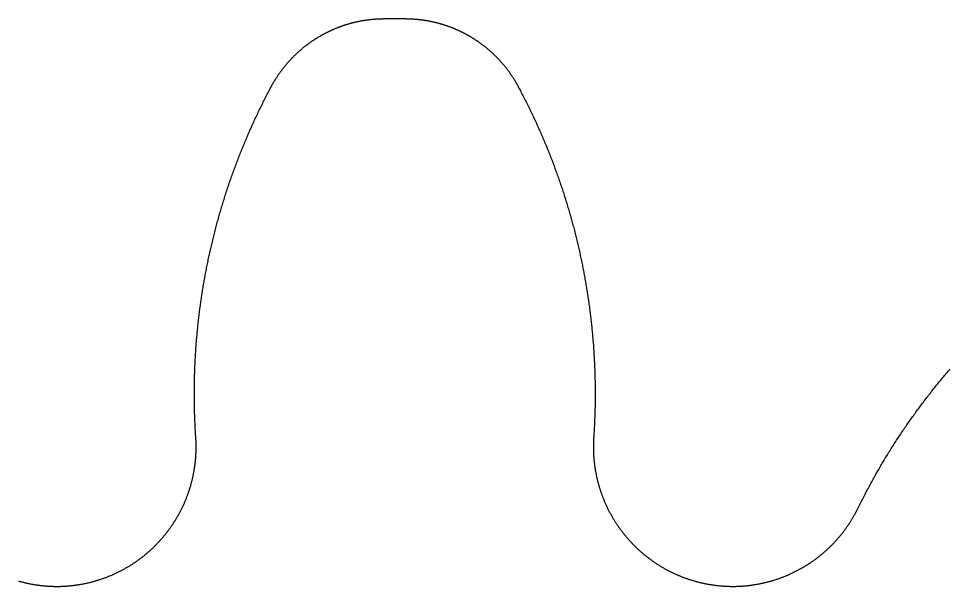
# Model space of a CAD drawing. Header units: millimetres. Extents: x 0 to 300, y 0 to 160.
# Drawn here: x 180.81 to 186.6, y 131.32 to 134.85 of the extents above; entities that cross this region are included whole.
import ezdxf

# ---------------------------------------------------------------- set-up
doc = ezdxf.new("R2010")
doc.units = ezdxf.units.MM
doc.header["$MEASUREMENT"] = 0
doc.layers.add('Layer 1', color=1, linetype='Continuous', true_color=0xff0000)

msp = doc.modelspace()

# ---------------------------------------------------------------- linework, layer by layer
at = {"layer": 'Layer 1'}
msp.add_lwpolyline([(180.813, 131.3562), (180.8174, 131.3549), (180.8218, 131.3537), (180.8262, 131.3525), (180.8307, 131.3513), (180.8351, 131.3502), (180.8395, 131.349), (180.844, 131.3479), (180.8485, 131.3468), (180.8529, 131.3458), (180.8574, 131.3447), (180.8619, 131.3437), (180.8664, 131.3427), (180.8709, 131.3417), (180.8754, 131.3408), (180.8799, 131.3399), (180.8844, 131.339), (180.8889, 131.3381), (180.8934, 131.3372), (180.8979, 131.3364), (180.9025, 131.3356), (180.907, 131.3348), (180.9116, 131.3341), (180.9161, 131.3333), (180.9207, 131.3326), (180.9252, 131.332), (180.9298, 131.3313), (180.9344, 131.3307), (180.9389, 131.33), (180.9435, 131.3295), (180.9481, 131.3289), (180.9527, 131.3284), (180.9573, 131.3278), (180.9619, 131.3274), (180.9665, 131.3269), (180.9711, 131.3264), (180.9757, 131.326), (180.9803, 131.3256), (180.985, 131.3253), (180.9896, 131.3249), (180.9942, 131.3246), (180.9988, 131.3243), (181.0035, 131.3241), (181.0081, 131.3238), (181.0128, 131.3236), (181.0174, 131.3234), (181.0221, 131.3232), (181.0267, 131.3231), (181.0314, 131.323), (181.036, 131.3229), (181.0407, 131.3228), (181.0453, 131.3228), (181.05, 131.3227), (181.0547, 131.3227), (181.0594, 131.3228), (181.064, 131.3228), (181.0687, 131.3229), (181.0734, 131.323), (181.0781, 131.3232), (181.0827, 131.3233), (181.0874, 131.3235), (181.0921, 131.3237), (181.0968, 131.324), (181.1015, 131.3242), (181.1062, 131.3245), (181.1109, 131.3248), (181.1156, 131.3252), (181.1203, 131.3255), (181.125, 131.3259), (181.1297, 131.3263), (181.1344, 131.3268), (181.1391, 131.3272), (181.1438, 131.3277), (181.1485, 131.3283), (181.1532, 131.3288), (181.1579, 131.3294), (181.1626, 131.33), (181.1673, 131.3306), (181.172, 131.3313), (181.1767, 131.3319), (181.1814, 131.3326), (181.1861, 131.3334), (181.1908, 131.3341), (181.1955, 131.3349), (181.2002, 131.3357), (181.2049, 131.3366), (181.2096, 131.3374), (181.2143, 131.3383), (181.219, 131.3392), (181.2237, 131.3402), (181.2284, 131.3412), (181.2331, 131.3422), (181.2378, 131.3432), (181.2425, 131.3442), (181.2472, 131.3453), (181.2519, 131.3464), (181.2566, 131.3476), (181.2613, 131.3487), (181.266, 131.3499), (181.2707, 131.3511), (181.2753, 131.3524), (181.28, 131.3536), (181.2847, 131.3549), (181.2893, 131.3562), (181.294, 131.3576), (181.2986, 131.3589), (181.3032, 131.3603), (181.3078, 131.3617), (181.3124, 131.3632), (181.317, 131.3646), (181.3216, 131.3661), (181.3261, 131.3676), (181.3307, 131.3692), (181.3352, 131.3707), (181.3397, 131.3723), (181.3442, 131.3739), (181.3487, 131.3755), (181.3532, 131.3772), (181.3577, 131.3789), (181.3621, 131.3806), (181.3666, 131.3823), (181.371, 131.384), (181.3754, 131.3858), (181.3798, 131.3876), (181.3842, 131.3894), (181.3886, 131.3912), (181.3929, 131.3931), (181.3973, 131.3949), (181.4016, 131.3968), (181.4059, 131.3988), (181.4102, 131.4007), (181.4145, 131.4027), (181.4188, 131.4047), (181.423, 131.4067), (181.4273, 131.4087), (181.4315, 131.4108), (181.4357, 131.4128), (181.44, 131.4149), (181.4441, 131.417), (181.4483, 131.4192), (181.4525, 131.4213), (181.4566, 131.4235), (181.4608, 131.4257), (181.4649, 131.428), (181.469, 131.4302), (181.4731, 131.4325), (181.4772, 131.4348), (181.4812, 131.4371), (181.4853, 131.4394), (181.4893, 131.4417), (181.4933, 131.4441), (181.4973, 131.4465), (181.5013, 131.4489), (181.5053, 131.4513), (181.5092, 131.4538), (181.5132, 131.4563), (181.5171, 131.4587), (181.521, 131.4613), (181.5249, 131.4638), (181.5288, 131.4663), (181.5326, 131.4689), (181.5365, 131.4715), (181.5403, 131.4741), (181.5441, 131.4767), (181.5479, 131.4794), (181.5517, 131.482), (181.5555, 131.4847), (181.5593, 131.4874), (181.563, 131.4902), (181.5667, 131.4929), (181.5704, 131.4957), (181.5741, 131.4984), (181.5778, 131.5012), (181.5814, 131.5041), (181.5851, 131.5069), (181.5887, 131.5098), (181.5923, 131.5126), (181.5959, 131.5155), (181.5995, 131.5184), (181.603, 131.5214), (181.6066, 131.5243), (181.6101, 131.5273), (181.6136, 131.5302), (181.6171, 131.5332), (181.6206, 131.5363), (181.624, 131.5393), (181.6275, 131.5423), (181.6309, 131.5454), (181.6343, 131.5485), (181.6377, 131.5516), (181.6411, 131.5547), (181.6444, 131.5579), (181.6478, 131.561), (181.6511, 131.5642), (181.6544, 131.5674), (181.6577, 131.5706), (181.6609, 131.5738), (181.6642, 131.5771), (181.6674, 131.5803), (181.6706, 131.5836), (181.6738, 131.5869), (181.677, 131.5902), (181.6802, 131.5935), (181.6833, 131.5968), (181.6864, 131.6002), (181.6895, 131.6036), (181.6926, 131.6069), (181.6957, 131.6103), (181.6987, 131.6138), (181.7018, 131.6172), (181.7048, 131.6206), (181.7078, 131.6241), (181.7107, 131.6276), (181.7137, 131.6311), (181.7166, 131.6346), (181.7196, 131.6381), (181.7225, 131.6417), (181.7253, 131.6452), (181.7282, 131.6488), (181.7311, 131.6524), (181.7339, 131.656), (181.7367, 131.6596), (181.7395, 131.6632), (181.7422, 131.6668), (181.745, 131.6705), (181.7477, 131.6742), (181.7504, 131.6779), (181.7531, 131.6816), (181.7558, 131.6853), (181.7584, 131.689), (181.7611, 131.6927), (181.7637, 131.6965), (181.7663, 131.7003), (181.7689, 131.7041), (181.7714, 131.7079), (181.7739, 131.7117), (181.7765, 131.7155), (181.7789, 131.7193), (181.7814, 131.7232), (181.7839, 131.727), (181.7863, 131.7309), (181.7887, 131.7348), (181.7911, 131.7387), (181.7935, 131.7426), (181.7958, 131.7465), (181.7982, 131.7505), (181.8005, 131.7544), (181.8028, 131.7584), (181.805, 131.7624), (181.8073, 131.7664), (181.8095, 131.7704), (181.8117, 131.7744), (181.8139, 131.7784), (181.8161, 131.7825), (181.8182, 131.7865), (181.8203, 131.7906), (181.8224, 131.7947), (181.8245, 131.7987), (181.8266, 131.8028), (181.8286, 131.807), (181.8306, 131.8111), (181.8326, 131.8152), (181.8346, 131.8193), (181.8365, 131.8235), (181.8385, 131.8277), (181.8404, 131.8318), (181.8423, 131.836), (181.8441, 131.8402), (181.846, 131.8444), (181.8478, 131.8487), (181.8496, 131.8529), (181.8514, 131.8571), (181.8531, 131.8614), (181.8548, 131.8657), (181.8566, 131.8699), (181.8582, 131.8742), (181.8599, 131.8785), (181.8616, 131.8828), (181.8632, 131.8871), (181.8648, 131.8914), (181.8663, 131.8958), (181.8679, 131.9001), (181.8694, 131.9045), (181.8709, 131.9088), (181.8724, 131.9132), (181.8739, 131.9176), (181.8753, 131.922), (181.8767, 131.9264), (181.8781, 131.9308), (181.8795, 131.9352), (181.8808, 131.9396), (181.8822, 131.9441), (181.8835, 131.9485), (181.8847, 131.953), (181.886, 131.9574), (181.8872, 131.9619), (181.8884, 131.9664), (181.8896, 131.9709), (181.8908, 131.9754), (181.8919, 131.9799), (181.893, 131.9844), (181.8941, 131.9889), (181.8952, 131.9934), (181.8962, 131.998), (181.8972, 132.0025), (181.8982, 132.0071), (181.8992, 132.0116), (181.9001, 132.0162), (181.9011, 132.0208), (181.9019, 132.0253), (181.9028, 132.0299), (181.9037, 132.0345), (181.9045, 132.0391), (181.9053, 132.0437), (181.9061, 132.0484), (181.9068, 132.053), (181.9075, 132.0576), (181.9082, 132.0623), (181.9089, 132.0669), (181.9096, 132.0716), (181.9102, 132.0762), (181.9108, 132.0809), (181.9114, 132.0855), (181.9119, 132.0902), (181.9124, 132.0949), (181.9129, 132.0996), (181.9134, 132.1043), (181.9138, 132.109), (181.9143, 132.1137), (181.9147, 132.1184), (181.915, 132.1231), (181.9154, 132.1279), (181.9157, 132.1326), (181.916, 132.1373), (181.9163, 132.1421), (181.9165, 132.1468), (181.9167, 132.1516), (181.9169, 132.1563), (181.9171, 132.1611), (181.9172, 132.1658), (181.9173, 132.1706), (181.9174, 132.1754), (181.9175, 132.1802), (181.9175, 132.185), (181.9175, 132.1897), (181.9175, 132.1945), (181.9175, 132.1993), (181.9174, 132.2041), (181.9173, 132.209), (181.9172, 132.2138), (181.917, 132.2186), (181.9168, 132.2234), (181.9166, 132.2282), (181.9164, 132.2331), (181.9162, 132.2379), (181.9159, 132.2427), (181.9156, 132.2476), (181.915, 132.2564), (181.9144, 132.2653), (181.9139, 132.2741), (181.9133, 132.283), (181.9128, 132.2918), (181.9123, 132.3007), (181.9119, 132.3095), (181.9114, 132.3184), (181.911, 132.3273), (181.9106, 132.3361), (181.9102, 132.345), (181.9098, 132.3538), (181.9094, 132.3627), (181.9091, 132.3715), (181.9088, 132.3804), (181.9085, 132.3892), (181.9082, 132.3981), (181.908, 132.4069), (181.9077, 132.4158), (181.9075, 132.4246), (181.9073, 132.4335), (181.9071, 132.4423), (181.907, 132.4512), (181.9068, 132.46), (181.9067, 132.4689), (181.9066, 132.4777), (181.9065, 132.4866), (181.9065, 132.4954), (181.9064, 132.5042), (181.9064, 132.5131), (181.9064, 132.5219), (181.9064, 132.5308), (181.9065, 132.5396), (181.9065, 132.5484), (181.9066, 132.5573), (181.9067, 132.5661), (181.9068, 132.5749), (181.9069, 132.5838), (181.9071, 132.5926), (181.9072, 132.6014), (181.9074, 132.6103), (181.9076, 132.6191), (181.9079, 132.6279), (181.9081, 132.6367), (181.9084, 132.6456), (181.9087, 132.6544), (181.909, 132.6632), (181.9093, 132.672), (181.9096, 132.6808), (181.91, 132.6896), (181.9104, 132.6985), (181.9108, 132.7073), (181.9112, 132.7161), (181.9116, 132.7249), (181.9121, 132.7337), (181.9125, 132.7425), (181.913, 132.7513), (181.9136, 132.7601), (181.9141, 132.7689), (181.9146, 132.7777), (181.9152, 132.7865), (181.9158, 132.7953), (181.9164, 132.8041), (181.917, 132.8129), (181.9177, 132.8217), (181.9184, 132.8304), (181.919, 132.8392), (181.9198, 132.848), (181.9205, 132.8568), (181.9212, 132.8656), (181.922, 132.8743), (181.9228, 132.8831), (181.9236, 132.8919), (181.9244, 132.9006), (181.9252, 132.9094), (181.9261, 132.9182), (181.927, 132.9269), (181.9279, 132.9357), (181.9288, 132.9445), (181.9297, 132.9532), (181.9307, 132.962), (181.9316, 132.9707), (181.9326, 132.9794), (181.9336, 132.9882), (181.9347, 132.9969), (181.9357, 133.0057), (181.9368, 133.0144), (181.9379, 133.0231), (181.939, 133.0319), (181.9401, 133.0406), (181.9412, 133.0493), (181.9424, 133.058), (181.9436, 133.0668), (181.9448, 133.0755), (181.946, 133.0842), (181.9472, 133.0929), (181.9485, 133.1016), (181.9498, 133.1103), (181.951, 133.119), (181.9524, 133.1277), (181.9537, 133.1364), (181.955, 133.1451), (181.9564, 133.1538), (181.9578, 133.1624), (181.9592, 133.1711), (181.9606, 133.1798), (181.9621, 133.1885), (181.9635, 133.1972), (181.965, 133.2058), (181.9665, 133.2145), (181.968, 133.2231), (181.9696, 133.2318), (181.9711, 133.2405), (181.9727, 133.2491), (181.9743, 133.2577), (181.9759, 133.2664), (181.9775, 133.275), (181.9792, 133.2837), (181.9809, 133.2923), (181.9826, 133.3009), (181.9843, 133.3095), (181.986, 133.3182), (181.9877, 133.3268), (181.9895, 133.3354), (181.9913, 133.344), (181.9931, 133.3526), (181.9949, 133.3612), (181.9967, 133.3698), (181.9986, 133.3784), (182.0005, 133.387), (182.0024, 133.3956), (182.0043, 133.4042), (182.0062, 133.4127), (182.0082, 133.4213), (182.0101, 133.4299), (182.0121, 133.4384), (182.0141, 133.447), (182.0161, 133.4555), (182.0182, 133.4641), (182.0202, 133.4726), (182.0223, 133.4812), (182.0244, 133.4897), (182.0265, 133.4983), (182.0287, 133.5068), (182.0308, 133.5153), (182.033, 133.5238), (182.0352, 133.5323), (182.0374, 133.5409), (182.0396, 133.5494), (182.0419, 133.5579), (182.0441, 133.5664), (182.0464, 133.5749), (182.0487, 133.5833), (182.051, 133.5918), (182.0534, 133.6003), (182.0557, 133.6088), (182.0581, 133.6172), (182.0605, 133.6257), (182.0629, 133.6342), (182.0654, 133.6426), (182.0678, 133.6511), (182.0703, 133.6595), (182.0728, 133.6679), (182.0753, 133.6764), (182.0778, 133.6848), (182.0803, 133.6932), (182.0829, 133.7016), (182.0855, 133.7101), (182.0881, 133.7185), (182.0907, 133.7269), (182.0933, 133.7353), (182.096, 133.7436), (182.0987, 133.752), (182.1013, 133.7604), (182.1041, 133.7688), (182.1068, 133.7772), (182.1095, 133.7855), (182.1123, 133.7939), (182.1151, 133.8022), (182.1179, 133.8106), (182.1207, 133.8189), (182.1235, 133.8273), (182.1264, 133.8356), (182.1293, 133.8439), (182.1321, 133.8522), (182.1351, 133.8605), (182.138, 133.8689), (182.1409, 133.8772), (182.1439, 133.8854), (182.1469, 133.8937), (182.1499, 133.902), (182.1529, 133.9103), (182.1559, 133.9186), (182.159, 133.9268), (182.1621, 133.9351), (182.1652, 133.9434), (182.1683, 133.9516), (182.1714, 133.9598), (182.1745, 133.9681), (182.1777, 133.9763), (182.1809, 133.9845), (182.1841, 133.9927), (182.1873, 134.001), (182.1905, 134.0092), (182.1938, 134.0174), (182.1971, 134.0255), (182.2004, 134.0337), (182.2037, 134.0419), (182.207, 134.0501), (182.2104, 134.0582), (182.2137, 134.0664), (182.2171, 134.0746), (182.2205, 134.0827), (182.2239, 134.0908), (182.2274, 134.099), (182.2308, 134.1071), (182.2343, 134.1152), (182.2378, 134.1233), (182.2413, 134.1314), (182.2448, 134.1395), (182.2484, 134.1476), (182.2519, 134.1557), (182.2555, 134.1638), (182.2591, 134.1719), (182.2627, 134.1799), (182.2664, 134.188), (182.27, 134.196), (182.2737, 134.2041), (182.2774, 134.2121), (182.2811, 134.2201), (182.2848, 134.2282), (182.2886, 134.2362), (182.2923, 134.2442), (182.2961, 134.2522), (182.2999, 134.2602), (182.3037, 134.2682), (182.3076, 134.2761), (182.3114, 134.2841), (182.3153, 134.2921), (182.3192, 134.3), (182.3231, 134.308), (182.327, 134.3159), (182.3309, 134.3239), (182.3349, 134.3318), (182.3389, 134.3397), (182.3429, 134.3476), (182.3469, 134.3555), (182.3509, 134.3634), (182.355, 134.3713), (182.359, 134.3792), (182.3631, 134.387), (182.3672, 134.3949), (182.3713, 134.4028), (182.3755, 134.4106), (182.3796, 134.4185), (182.3838, 134.4263), (182.3854, 134.4293), (182.3871, 134.4323), (182.3887, 134.4353), (182.3904, 134.4384), (182.3921, 134.4413), (182.3937, 134.4443), (182.3954, 134.4473), (182.3971, 134.4503), (182.3989, 134.4532), (182.4006, 134.4562), (182.4023, 134.4591), (182.4041, 134.462), (182.4059, 134.465), (182.4076, 134.4679), (182.4094, 134.4708), (182.4112, 134.4737), (182.413, 134.4765), (182.4149, 134.4794), (182.4167, 134.4823), (182.4185, 134.4851), (182.4204, 134.488), (182.4223, 134.4908), (182.4241, 134.4936), (182.426, 134.4965), (182.4279, 134.4993), (182.4299, 134.5021), (182.4318, 134.5049), (182.4337, 134.5076), (182.4357, 134.5104), (182.4376, 134.5132), (182.4396, 134.5159), (182.4416, 134.5187), (182.4435, 134.5214), (182.4455, 134.5241), (182.4476, 134.5268), (182.4496, 134.5295), (182.4516, 134.5322), (182.4536, 134.5349), (182.4557, 134.5376), (182.4578, 134.5403), (182.4598, 134.5429), (182.4619, 134.5456), (182.464, 134.5482), (182.4661, 134.5508), (182.4682, 134.5535), (182.4704, 134.5561), (182.4725, 134.5587), (182.4746, 134.5612), (182.4768, 134.5638), (182.479, 134.5664), (182.4811, 134.5689), (182.4833, 134.5715), (182.4855, 134.574), (182.4877, 134.5766), (182.4899, 134.5791), (182.4922, 134.5816), (182.4944, 134.5841), (182.4966, 134.5866), (182.4989, 134.589), (182.5012, 134.5915), (182.5034, 134.594), (182.5057, 134.5964), (182.508, 134.5988), (182.5103, 134.6013), (182.5126, 134.6037), (182.5149, 134.6061), (182.5173, 134.6085), (182.5196, 134.6109), (182.522, 134.6132), (182.5243, 134.6156), (182.5267, 134.618), (182.5291, 134.6203), (182.5315, 134.6226), (182.5339, 134.625), (182.5363, 134.6273), (182.5387, 134.6296), (182.5411, 134.6319), (182.5435, 134.6341), (182.546, 134.6364), (182.5484, 134.6387), (182.5509, 134.6409), (182.5534, 134.6431), (182.5558, 134.6454), (182.5583, 134.6476), (182.5608, 134.6498), (182.5633, 134.652), (182.5658, 134.6542), (182.5683, 134.6563), (182.5709, 134.6585), (182.5734, 134.6607), (182.576, 134.6628), (182.5785, 134.6649), (182.5811, 134.667), (182.5837, 134.6691), (182.5862, 134.6712), (182.5888, 134.6733), (182.5914, 134.6754), (182.594, 134.6775), (182.5966, 134.6795), (182.5993, 134.6816), (182.6019, 134.6836), (182.6045, 134.6856), (182.6072, 134.6876), (182.6098, 134.6896), (182.6125, 134.6916), (182.6152, 134.6936), (182.6178, 134.6955), (182.6205, 134.6975), (182.6232, 134.6994), (182.6259, 134.7013), (182.6286, 134.7033), (182.6313, 134.7052), (182.6341, 134.7071), (182.6368, 134.7089), (182.6395, 134.7108), (182.6423, 134.7127), (182.6451, 134.7145), (182.6478, 134.7164), (182.6506, 134.7182), (182.6534, 134.72), (182.6561, 134.7218), (182.6589, 134.7236), (182.6617, 134.7254), (182.6645, 134.7271), (182.6674, 134.7289), (182.6702, 134.7306), (182.673, 134.7324), (182.6758, 134.7341), (182.6787, 134.7358), (182.6815, 134.7375), (182.6844, 134.7392), (182.6873, 134.7409), (182.6901, 134.7425), (182.693, 134.7442), (182.6959, 134.7458), (182.6988, 134.7474), (182.7017, 134.749), (182.7046, 134.7506), (182.7075, 134.7522), (182.7104, 134.7538), (182.7133, 134.7554), (182.7163, 134.7569), (182.7192, 134.7585), (182.7222, 134.76), (182.7251, 134.7615), (182.7281, 134.763), (182.731, 134.7645), (182.734, 134.766), (182.737, 134.7675), (182.74, 134.7689), (182.743, 134.7704), (182.746, 134.7718), (182.749, 134.7732), (182.752, 134.7746), (182.755, 134.776), (182.758, 134.7774), (182.761, 134.7788), (182.7641, 134.7801), (182.7671, 134.7815), (182.7701, 134.7828), (182.7732, 134.7841), (182.7762, 134.7854), (182.7793, 134.7867), (182.7824, 134.788), (182.7854, 134.7893), (182.7885, 134.7905), (182.7916, 134.7918), (182.7947, 134.793), (182.7978, 134.7942), (182.8009, 134.7954), (182.804, 134.7966), (182.8071, 134.7978), (182.8102, 134.799), (182.8134, 134.8001), (182.8165, 134.8013), (182.8196, 134.8024), (182.8228, 134.8035), (182.8259, 134.8046), (182.8291, 134.8057), (182.8322, 134.8068), (182.8354, 134.8079), (182.8385, 134.8089), (182.8417, 134.81), (182.8449, 134.811), (182.8481, 134.812), (182.8512, 134.813), (182.8544, 134.814), (182.8576, 134.815), (182.8608, 134.8159), (182.864, 134.8169), (182.8672, 134.8178), (182.8705, 134.8187), (182.8737, 134.8196), (182.8769, 134.8205), (182.8801, 134.8214), (182.8834, 134.8223), (182.8866, 134.8232), (182.8898, 134.824), (182.8931, 134.8248), (182.8963, 134.8256), (182.8996, 134.8264), (182.9028, 134.8272), (182.9061, 134.828), (182.9094, 134.8288), (182.9126, 134.8295), (182.9159, 134.8302), (182.9192, 134.831), (182.9225, 134.8317), (182.9258, 134.8324), (182.9291, 134.833), (182.9324, 134.8337), (182.9357, 134.8344), (182.939, 134.835), (182.9423, 134.8356), (182.9456, 134.8362), (182.9489, 134.8368), (182.9522, 134.8374), (182.9555, 134.838), (182.9589, 134.8386), (182.9622, 134.8391), (182.9655, 134.8396), (182.9689, 134.8401), (182.9722, 134.8406), (182.9756, 134.8411), (182.9789, 134.8416), (182.9823, 134.8421), (182.9856, 134.8425), (182.989, 134.8429), (182.9923, 134.8434), (182.9957, 134.8438), (182.9991, 134.8441), (183.0024, 134.8445), (183.0058, 134.8449), (183.0092, 134.8452), (183.0126, 134.8456), (183.0159, 134.8459), (183.0193, 134.8462), (183.0227, 134.8465), (183.0261, 134.8467), (183.0295, 134.847), (183.0329, 134.8473), (183.0363, 134.8475), (183.0397, 134.8477), (183.0431, 134.8479), (183.0465, 134.8481), (183.0499, 134.8483), (183.0534, 134.8484), (183.0568, 134.8486), (183.0602, 134.8487), (183.0636, 134.8488), (183.067, 134.8489), (183.0705, 134.849), (183.0739, 134.8491), (183.0773, 134.8491), (183.0808, 134.8492), (183.0842, 134.8492), (183.0847, 134.8492), (183.0853, 134.8492), (183.0858, 134.8492), (183.0863, 134.8492), (183.0868, 134.8492), (183.0874, 134.8492), (183.0879, 134.8492), (183.0884, 134.8492), (183.089, 134.8492), (183.0895, 134.8492), (183.09, 134.8492), (183.0905, 134.8493), (183.0911, 134.8493), (183.0916, 134.8493), (183.0921, 134.8493), (183.0927, 134.8493), (183.0932, 134.8493), (183.0937, 134.8493), (183.0942, 134.8493), (183.0948, 134.8493), (183.0953, 134.8493), (183.0958, 134.8493), (183.0963, 134.8493), (183.0969, 134.8493), (183.0974, 134.8493), (183.0979, 134.8493), (183.0985, 134.8493), (183.099, 134.8493), (183.0995, 134.8493), (183.1, 134.8493), (183.1006, 134.8493), (183.1011, 134.8493), (183.1016, 134.8493), (183.1022, 134.8493), (183.1027, 134.8493), (183.1032, 134.8493), (183.1037, 134.8493), (183.1043, 134.8493), (183.1048, 134.8493), (183.1053, 134.8493), (183.1059, 134.8493), (183.1064, 134.8493), (183.1069, 134.8493), (183.1074, 134.8493), (183.108, 134.8493), (183.1085, 134.8493), (183.109, 134.8493), (183.1096, 134.8493), (183.1101, 134.8493), (183.1106, 134.8493), (183.1111, 134.8493), (183.1117, 134.8494), (183.1122, 134.8494), (183.1127, 134.8494), (183.1133, 134.8494), (183.1138, 134.8494), (183.1143, 134.8494), (183.1148, 134.8494), (183.1154, 134.8494), (183.1159, 134.8494), (183.1164, 134.8494), (183.1169, 134.8494), (183.1175, 134.8494), (183.118, 134.8494), (183.1185, 134.8494), (183.1191, 134.8494), (183.1196, 134.8494), (183.1201, 134.8494), (183.1206, 134.8494), (183.1212, 134.8494), (183.1217, 134.8494), (183.1222, 134.8494), (183.1228, 134.8494), (183.1233, 134.8494), (183.1238, 134.8494), (183.1243, 134.8494), (183.1249, 134.8494), (183.1254, 134.8494), (183.1259, 134.8494), (183.1264, 134.8494), (183.127, 134.8494), (183.1275, 134.8494), (183.128, 134.8494), (183.1286, 134.8494), (183.1291, 134.8494), (183.1296, 134.8494), (183.1301, 134.8494), (183.1307, 134.8494), (183.1312, 134.8494), (183.1317, 134.8494), (183.1323, 134.8494), (183.1328, 134.8494), (183.1333, 134.8494), (183.1338, 134.8494), (183.1344, 134.8494), (183.1349, 134.8494), (183.1354, 134.8494), (183.1359, 134.8494), (183.1365, 134.8494), (183.137, 134.8494), (183.1375, 134.8494), (183.1381, 134.8494), (183.1386, 134.8494), (183.1391, 134.8494), (183.1396, 134.8494), (183.1402, 134.8494), (183.1407, 134.8494), (183.1412, 134.8494), (183.1418, 134.8494), (183.1423, 134.8494), (183.1428, 134.8494), (183.1433, 134.8494), (183.1439, 134.8494), (183.1444, 134.8494), (183.1449, 134.8494), (183.1454, 134.8494), (183.146, 134.8494), (183.1465, 134.8494), (183.147, 134.8494), (183.1476, 134.8494), (183.1481, 134.8494), (183.1486, 134.8494), (183.1491, 134.8494), (183.1497, 134.8494), (183.1502, 134.8494), (183.1507, 134.8494), (183.1512, 134.8494), (183.1518, 134.8494), (183.1523, 134.8494), (183.1528, 134.8494), (183.1534, 134.8494), (183.1539, 134.8494), (183.1544, 134.8494), (183.1549, 134.8494), (183.1555, 134.8494), (183.156, 134.8494), (183.1565, 134.8494), (183.157, 134.8494), (183.1576, 134.8494), (183.1581, 134.8494), (183.1586, 134.8494), (183.1592, 134.8494), (183.1597, 134.8494), (183.1602, 134.8494), (183.1607, 134.8494), (183.1613, 134.8494), (183.1618, 134.8494), (183.1623, 134.8494), (183.1628, 134.8494), (183.1634, 134.8494), (183.1639, 134.8494), (183.1644, 134.8494), (183.165, 134.8494), (183.1655, 134.8494), (183.166, 134.8494), (183.1665, 134.8494), (183.1671, 134.8494), (183.1676, 134.8494), (183.1681, 134.8494), (183.1686, 134.8494), (183.1692, 134.8494), (183.1697, 134.8494), (183.1702, 134.8494), (183.1708, 134.8494), (183.1713, 134.8494), (183.1718, 134.8494), (183.1723, 134.8494), (183.1729, 134.8494), (183.1734, 134.8494), (183.1739, 134.8494), (183.1744, 134.8494), (183.175, 134.8494), (183.1755, 134.8494), (183.176, 134.8494), (183.1766, 134.8494), (183.1771, 134.8494), (183.1776, 134.8494), (183.1781, 134.8494), (183.1787, 134.8494), (183.1792, 134.8494), (183.1797, 134.8494), (183.1802, 134.8494), (183.1808, 134.8494), (183.1813, 134.8494), (183.1818, 134.8494), (183.1824, 134.8494), (183.1829, 134.8494), (183.1834, 134.8494), (183.1839, 134.8494), (183.1845, 134.8494), (183.185, 134.8494), (183.1855, 134.8494), (183.186, 134.8494), (183.1866, 134.8494), (183.1871, 134.8494), (183.1876, 134.8494), (183.1882, 134.8494), (183.1887, 134.8494), (183.1892, 134.8494), (183.1897, 134.8494), (183.1903, 134.8494), (183.1908, 134.8494), (183.1913, 134.8494), (183.1918, 134.8494), (183.1924, 134.8493), (183.1929, 134.8493), (183.1934, 134.8493), (183.194, 134.8493), (183.1945, 134.8493), (183.195, 134.8493), (183.1955, 134.8493), (183.1961, 134.8493), (183.1966, 134.8493), (183.1971, 134.8493), (183.1976, 134.8493), (183.1982, 134.8493), (183.1987, 134.8493), (183.1992, 134.8493), (183.1998, 134.8493), (183.2003, 134.8493), (183.2008, 134.8493), (183.2013, 134.8493), (183.2019, 134.8493), (183.2024, 134.8493), (183.2029, 134.8493), (183.2034, 134.8493), (183.204, 134.8493), (183.2045, 134.8493), (183.205, 134.8493), (183.2055, 134.8493), (183.2061, 134.8493), (183.2066, 134.8493), (183.2071, 134.8493), (183.2077, 134.8493), (183.2082, 134.8493), (183.2087, 134.8493), (183.2092, 134.8493), (183.2098, 134.8493), (183.2103, 134.8493), (183.2108, 134.8493), (183.2113, 134.8493), (183.2119, 134.8493), (183.2124, 134.8493), (183.2129, 134.8493), (183.2135, 134.8492), (183.214, 134.8492), (183.2145, 134.8492), (183.215, 134.8492), (183.2156, 134.8492), (183.2161, 134.8492), (183.2166, 134.8492), (183.2171, 134.8492), (183.2177, 134.8492), (183.2182, 134.8492), (183.2187, 134.8492), (183.2193, 134.8492), (183.2227, 134.8492), (183.2261, 134.8491), (183.2296, 134.8491), (183.233, 134.849), (183.2364, 134.8489), (183.2398, 134.8488), (183.2433, 134.8487), (183.2467, 134.8486), (183.2501, 134.8484), (183.2535, 134.8483), (183.2569, 134.8481), (183.2603, 134.8479), (183.2637, 134.8477), (183.2671, 134.8475), (183.2705, 134.8472), (183.2739, 134.847), (183.2773, 134.8467), (183.2807, 134.8465), (183.2841, 134.8462), (183.2875, 134.8459), (183.2909, 134.8455), (183.2943, 134.8452), (183.2977, 134.8449), (183.301, 134.8445), (183.3044, 134.8441), (183.3078, 134.8437), (183.3111, 134.8433), (183.3145, 134.8429), (183.3179, 134.8425), (183.3212, 134.842), (183.3246, 134.8416), (183.3279, 134.8411), (183.3313, 134.8406), (183.3346, 134.8401), (183.3379, 134.8396), (183.3413, 134.8391), (183.3446, 134.8385), (183.3479, 134.838), (183.3513, 134.8374), (183.3546, 134.8368), (183.3579, 134.8362), (183.3612, 134.8356), (183.3645, 134.835), (183.3678, 134.8343), (183.3711, 134.8337), (183.3744, 134.833), (183.3777, 134.8323), (183.381, 134.8316), (183.3843, 134.8309), (183.3876, 134.8302), (183.3908, 134.8295), (183.3941, 134.8287), (183.3974, 134.828), (183.4006, 134.8272), (183.4039, 134.8264), (183.4071, 134.8256), (183.4104, 134.8248), (183.4136, 134.824), (183.4169, 134.8231), (183.4201, 134.8223), (183.4234, 134.8214), (183.4266, 134.8205), (183.4298, 134.8196), (183.433, 134.8187), (183.4362, 134.8178), (183.4395, 134.8168), (183.4427, 134.8159), (183.4459, 134.8149), (183.4491, 134.814), (183.4522, 134.813), (183.4554, 134.812), (183.4586, 134.811), (183.4618, 134.8099), (183.465, 134.8089), (183.4681, 134.8078), (183.4713, 134.8068), (183.4744, 134.8057), (183.4776, 134.8046), (183.4807, 134.8035), (183.4839, 134.8024), (183.487, 134.8012), (183.4901, 134.8001), (183.4933, 134.7989), (183.4964, 134.7978), (183.4995, 134.7966), (183.5026, 134.7954), (183.5057, 134.7942), (183.5088, 134.793), (183.5119, 134.7917), (183.515, 134.7905), (183.518, 134.7892), (183.5211, 134.788), (183.5242, 134.7867), (183.5272, 134.7854), (183.5303, 134.7841), (183.5334, 134.7828), (183.5364, 134.7814), (183.5394, 134.7801), (183.5425, 134.7787), (183.5455, 134.7774), (183.5485, 134.776), (183.5515, 134.7746), (183.5545, 134.7732), (183.5575, 134.7717), (183.5605, 134.7703), (183.5635, 134.7689), (183.5665, 134.7674), (183.5695, 134.7659), (183.5725, 134.7645), (183.5754, 134.763), (183.5784, 134.7615), (183.5813, 134.7599), (183.5843, 134.7584), (183.5872, 134.7569), (183.5902, 134.7553), (183.5931, 134.7538), (183.596, 134.7522), (183.5989, 134.7506), (183.6018, 134.749), (183.6047, 134.7474), (183.6076, 134.7457), (183.6105, 134.7441), (183.6134, 134.7425), (183.6162, 134.7408), (183.6191, 134.7391), (183.622, 134.7374), (183.6248, 134.7357), (183.6277, 134.734), (183.6305, 134.7323), (183.6333, 134.7306), (183.6361, 134.7288), (183.639, 134.7271), (183.6418, 134.7253), (183.6446, 134.7235), (183.6474, 134.7217), (183.6501, 134.7199), (183.6529, 134.7181), (183.6557, 134.7163), (183.6585, 134.7145), (183.6612, 134.7126), (183.664, 134.7107), (183.6667, 134.7089), (183.6694, 134.707), (183.6722, 134.7051), (183.6749, 134.7032), (183.6776, 134.7013), (183.6803, 134.6993), (183.683, 134.6974), (183.6857, 134.6955), (183.6883, 134.6935), (183.691, 134.6915), (183.6937, 134.6895), (183.6963, 134.6875), (183.699, 134.6855), (183.7016, 134.6835), (183.7042, 134.6815), (183.7069, 134.6794), (183.7095, 134.6774), (183.7121, 134.6753), (183.7147, 134.6733), (183.7173, 134.6712), (183.7199, 134.6691), (183.7224, 134.667), (183.725, 134.6649), (183.7275, 134.6627), (183.7301, 134.6606), (183.7326, 134.6584), (183.7352, 134.6563), (183.7377, 134.6541), (183.7402, 134.6519), (183.7427, 134.6497), (183.7452, 134.6475), (183.7477, 134.6453), (183.7502, 134.6431), (183.7526, 134.6408), (183.7551, 134.6386), (183.7575, 134.6363), (183.76, 134.6341), (183.7624, 134.6318), (183.7648, 134.6295), (183.7672, 134.6272), (183.7697, 134.6249), (183.7721, 134.6226), (183.7744, 134.6202), (183.7768, 134.6179), (183.7792, 134.6155), (183.7815, 134.6132), (183.7839, 134.6108), (183.7862, 134.6084), (183.7886, 134.606), (183.7909, 134.6036), (183.7932, 134.6012), (183.7955, 134.5988), (183.7978, 134.5963), (183.8001, 134.5939), (183.8024, 134.5914), (183.8046, 134.589), (183.8069, 134.5865), (183.8091, 134.584), (183.8114, 134.5815), (183.8136, 134.579), (183.8158, 134.5765), (183.818, 134.574), (183.8202, 134.5714), (183.8224, 134.5689), (183.8246, 134.5663), (183.8267, 134.5637), (183.8289, 134.5612), (183.831, 134.5586), (183.8332, 134.556), (183.8353, 134.5534), (183.8374, 134.5508), (183.8395, 134.5481), (183.8416, 134.5455), (183.8437, 134.5429), (183.8457, 134.5402), (183.8478, 134.5375), (183.8499, 134.5349), (183.8519, 134.5322), (183.8539, 134.5295), (183.856, 134.5268), (183.858, 134.5241), (183.86, 134.5213), (183.862, 134.5186), (183.8639, 134.5159), (183.8659, 134.5131), (183.8679, 134.5103), (183.8698, 134.5076), (183.8717, 134.5048), (183.8737, 134.502), (183.8756, 134.4992), (183.8775, 134.4964), (183.8794, 134.4936), (183.8812, 134.4908), (183.8831, 134.4879), (183.885, 134.4851), (183.8868, 134.4822), (183.8887, 134.4793), (183.8905, 134.4765), (183.8923, 134.4736), (183.8941, 134.4707), (183.8959, 134.4678), (183.8977, 134.4649), (183.8994, 134.462), (183.9012, 134.459), (183.9029, 134.4561), (183.9047, 134.4532), (183.9064, 134.4502), (183.9081, 134.4472), (183.9098, 134.4443), (183.9115, 134.4413), (183.9131, 134.4383), (183.9148, 134.4353), (183.9164, 134.4323), (183.9181, 134.4293), (183.9197, 134.4262), (183.9239, 134.4184), (183.928, 134.4105), (183.9322, 134.4027), (183.9363, 134.3948), (183.9404, 134.387), (183.9445, 134.3791), (183.9486, 134.3712), (183.9526, 134.3633), (183.9566, 134.3554), (183.9606, 134.3475), (183.9646, 134.3396), (183.9686, 134.3317), (183.9726, 134.3238), (183.9765, 134.3159), (183.9804, 134.3079), (183.9844, 134.3), (183.9882, 134.292), (183.9921, 134.284), (183.996, 134.2761), (183.9998, 134.2681), (184.0036, 134.2601), (184.0074, 134.2521), (184.0112, 134.2441), (184.015, 134.2361), (184.0187, 134.2281), (184.0224, 134.2201), (184.0261, 134.212), (184.0298, 134.204), (184.0335, 134.196), (184.0372, 134.1879), (184.0408, 134.1799), (184.0444, 134.1718), (184.048, 134.1637), (184.0516, 134.1556), (184.0552, 134.1476), (184.0587, 134.1395), (184.0622, 134.1314), (184.0657, 134.1233), (184.0692, 134.1152), (184.0727, 134.107), (184.0762, 134.0989), (184.0796, 134.0908), (184.083, 134.0826), (184.0864, 134.0745), (184.0898, 134.0663), (184.0932, 134.0582), (184.0965, 134.05), (184.0998, 134.0418), (184.1032, 134.0337), (184.1064, 134.0255), (184.1097, 134.0173), (184.113, 134.0091), (184.1162, 134.0009), (184.1194, 133.9927), (184.1226, 133.9845), (184.1258, 133.9762), (184.129, 133.968), (184.1321, 133.9598), (184.1353, 133.9515), (184.1384, 133.9433), (184.1415, 133.935), (184.1445, 133.9268), (184.1476, 133.9185), (184.1506, 133.9102), (184.1537, 133.902), (184.1567, 133.8937), (184.1596, 133.8854), (184.1626, 133.8771), (184.1655, 133.8688), (184.1685, 133.8605), (184.1714, 133.8522), (184.1743, 133.8439), (184.1772, 133.8355), (184.18, 133.8272), (184.1828, 133.8189), (184.1857, 133.8105), (184.1885, 133.8022), (184.1912, 133.7938), (184.194, 133.7855), (184.1968, 133.7771), (184.1995, 133.7687), (184.2022, 133.7604), (184.2049, 133.752), (184.2075, 133.7436), (184.2102, 133.7352), (184.2128, 133.7268), (184.2155, 133.7184), (184.2181, 133.71), (184.2206, 133.7016), (184.2232, 133.6932), (184.2257, 133.6848), (184.2283, 133.6763), (184.2308, 133.6679), (184.2333, 133.6595), (184.2357, 133.651), (184.2382, 133.6426), (184.2406, 133.6341), (184.243, 133.6257), (184.2454, 133.6172), (184.2478, 133.6087), (184.2502, 133.6003), (184.2525, 133.5918), (184.2548, 133.5833), (184.2571, 133.5748), (184.2594, 133.5663), (184.2617, 133.5578), (184.2639, 133.5493), (184.2661, 133.5408), (184.2684, 133.5323), (184.2705, 133.5238), (184.2727, 133.5153), (184.2749, 133.5067), (184.277, 133.4982), (184.2791, 133.4897), (184.2812, 133.4811), (184.2833, 133.4726), (184.2854, 133.4641), (184.2874, 133.4555), (184.2894, 133.447), (184.2914, 133.4384), (184.2934, 133.4298), (184.2954, 133.4213), (184.2973, 133.4127), (184.2993, 133.4041), (184.3012, 133.3955), (184.3031, 133.387), (184.305, 133.3784), (184.3068, 133.3698), (184.3087, 133.3612), (184.3105, 133.3526), (184.3123, 133.344), (184.3141, 133.3354), (184.3158, 133.3267), (184.3176, 133.3181), (184.3193, 133.3095), (184.321, 133.3009), (184.3227, 133.2923), (184.3244, 133.2836), (184.326, 133.275), (184.3276, 133.2664), (184.3293, 133.2577), (184.3308, 133.2491), (184.3324, 133.2404), (184.334, 133.2318), (184.3355, 133.2231), (184.337, 133.2145), (184.3385, 133.2058), (184.34, 133.1971), (184.3415, 133.1885), (184.3429, 133.1798), (184.3444, 133.1711), (184.3458, 133.1624), (184.3472, 133.1537), (184.3485, 133.1451), (184.3499, 133.1364), (184.3512, 133.1277), (184.3525, 133.119), (184.3538, 133.1103), (184.3551, 133.1016), (184.3563, 133.0929), (184.3576, 133.0842), (184.3588, 133.0754), (184.36, 133.0667), (184.3612, 133.058), (184.3623, 133.0493), (184.3635, 133.0406), (184.3646, 133.0318), (184.3657, 133.0231), (184.3668, 133.0144), (184.3679, 133.0057), (184.3689, 132.9969), (184.3699, 132.9882), (184.3709, 132.9794), (184.3719, 132.9707), (184.3729, 132.9619), (184.3739, 132.9532), (184.3748, 132.9444), (184.3757, 132.9357), (184.3766, 132.9269), (184.3775, 132.9182), (184.3783, 132.9094), (184.3792, 132.9006), (184.38, 132.8919), (184.3808, 132.8831), (184.3816, 132.8743), (184.3823, 132.8656), (184.3831, 132.8568), (184.3838, 132.848), (184.3845, 132.8392), (184.3852, 132.8304), (184.3859, 132.8216), (184.3865, 132.8129), (184.3872, 132.8041), (184.3878, 132.7953), (184.3884, 132.7865), (184.3889, 132.7777), (184.3895, 132.7689), (184.39, 132.7601), (184.3905, 132.7513), (184.391, 132.7425), (184.3915, 132.7337), (184.392, 132.7249), (184.3924, 132.7161), (184.3928, 132.7073), (184.3932, 132.6985), (184.3936, 132.6896), (184.394, 132.6808), (184.3943, 132.672), (184.3946, 132.6632), (184.3949, 132.6544), (184.3952, 132.6455), (184.3955, 132.6367), (184.3957, 132.6279), (184.396, 132.6191), (184.3962, 132.6102), (184.3963, 132.6014), (184.3965, 132.5926), (184.3967, 132.5838), (184.3968, 132.5749), (184.3969, 132.5661), (184.397, 132.5573), (184.3971, 132.5484), (184.3971, 132.5396), (184.3972, 132.5308), (184.3972, 132.5219), (184.3972, 132.5131), (184.3971, 132.5042), (184.3971, 132.4954), (184.397, 132.4866), (184.397, 132.4777), (184.3969, 132.4689), (184.3967, 132.46), (184.3966, 132.4512), (184.3964, 132.4423), (184.3963, 132.4335), (184.3961, 132.4246), (184.3958, 132.4158), (184.3956, 132.4069), (184.3954, 132.3981), (184.3951, 132.3892), (184.3948, 132.3804), (184.3945, 132.3715), (184.3941, 132.3627), (184.3938, 132.3538), (184.3934, 132.345), (184.393, 132.3361), (184.3926, 132.3273), (184.3922, 132.3184), (184.3917, 132.3095), (184.3913, 132.3007), (184.3908, 132.2918), (184.3903, 132.283), (184.3897, 132.2741), (184.3892, 132.2653), (184.3886, 132.2564), (184.388, 132.2476), (184.3877, 132.2427), (184.3874, 132.2379), (184.3872, 132.2331), (184.3869, 132.2282), (184.3867, 132.2234), (184.3866, 132.2186), (184.3864, 132.2138), (184.3863, 132.209), (184.3862, 132.2042), (184.3861, 132.1994), (184.3861, 132.1946), (184.386, 132.1898), (184.3861, 132.185), (184.3861, 132.1802), (184.3861, 132.1754), (184.3862, 132.1706), (184.3863, 132.1659), (184.3865, 132.1611), (184.3866, 132.1563), (184.3868, 132.1516), (184.3871, 132.1468), (184.3873, 132.1421), (184.3876, 132.1373), (184.3879, 132.1326), (184.3882, 132.1279), (184.3885, 132.1231), (184.3889, 132.1184), (184.3893, 132.1137), (184.3897, 132.109), (184.3902, 132.1043), (184.3906, 132.0996), (184.3911, 132.0949), (184.3917, 132.0902), (184.3922, 132.0856), (184.3928, 132.0809), (184.3934, 132.0762), (184.394, 132.0716), (184.3947, 132.0669), (184.3953, 132.0623), (184.396, 132.0576), (184.3967, 132.053), (184.3975, 132.0484), (184.3983, 132.0438), (184.3991, 132.0391), (184.3999, 132.0345), (184.4007, 132.0299), (184.4016, 132.0254), (184.4025, 132.0208), (184.4034, 132.0162), (184.4044, 132.0116), (184.4053, 132.0071), (184.4063, 132.0025), (184.4073, 131.998), (184.4084, 131.9934), (184.4094, 131.9889), (184.4105, 131.9844), (184.4116, 131.9799), (184.4128, 131.9754), (184.4139, 131.9709), (184.4151, 131.9664), (184.4163, 131.9619), (184.4175, 131.9574), (184.4188, 131.953), (184.4201, 131.9485), (184.4214, 131.9441), (184.4227, 131.9397), (184.424, 131.9352), (184.4254, 131.9308), (184.4268, 131.9264), (184.4282, 131.922), (184.4297, 131.9176), (184.4311, 131.9132), (184.4326, 131.9089), (184.4341, 131.9045), (184.4356, 131.9001), (184.4372, 131.8958), (184.4388, 131.8915), (184.4404, 131.8871), (184.442, 131.8828), (184.4436, 131.8785), (184.4453, 131.8742), (184.447, 131.8699), (184.4487, 131.8657), (184.4504, 131.8614), (184.4522, 131.8572), (184.454, 131.8529), (184.4558, 131.8487), (184.4576, 131.8445), (184.4594, 131.8403), (184.4613, 131.8361), (184.4632, 131.8319), (184.4651, 131.8277), (184.467, 131.8235), (184.469, 131.8194), (184.4709, 131.8152), (184.4729, 131.8111), (184.4749, 131.807), (184.477, 131.8029), (184.479, 131.7988), (184.4811, 131.7947), (184.4832, 131.7906), (184.4853, 131.7865), (184.4875, 131.7825), (184.4896, 131.7784), (184.4918, 131.7744), (184.494, 131.7704), (184.4963, 131.7664), (184.4985, 131.7624), (184.5008, 131.7584), (184.5031, 131.7545), (184.5054, 131.7505), (184.5077, 131.7466), (184.5101, 131.7426), (184.5124, 131.7387), (184.5148, 131.7348), (184.5172, 131.7309), (184.5197, 131.727), (184.5221, 131.7232), (184.5246, 131.7193), (184.5271, 131.7155), (184.5296, 131.7117), (184.5321, 131.7079), (184.5347, 131.7041), (184.5372, 131.7003), (184.5398, 131.6965), (184.5425, 131.6927), (184.5451, 131.689), (184.5477, 131.6853), (184.5504, 131.6816), (184.5531, 131.6779), (184.5558, 131.6742), (184.5585, 131.6705), (184.5613, 131.6668), (184.5641, 131.6632), (184.5668, 131.6596), (184.5696, 131.656), (184.5725, 131.6524), (184.5753, 131.6488), (184.5782, 131.6452), (184.5811, 131.6416), (184.584, 131.6381), (184.5869, 131.6346), (184.5898, 131.6311), (184.5928, 131.6276), (184.5958, 131.6241), (184.5988, 131.6206), (184.6018, 131.6172), (184.6048, 131.6138), (184.6079, 131.6103), (184.6109, 131.6069), (184.614, 131.6035), (184.6171, 131.6002), (184.6202, 131.5968), (184.6234, 131.5935), (184.6265, 131.5902), (184.6297, 131.5869), (184.6329, 131.5836), (184.6361, 131.5803), (184.6394, 131.577), (184.6426, 131.5738), (184.6459, 131.5706), (184.6492, 131.5674), (184.6525, 131.5642), (184.6558, 131.561), (184.6591, 131.5579), (184.6625, 131.5547), (184.6658, 131.5516), (184.6692, 131.5485), (184.6726, 131.5454), (184.6761, 131.5423), (184.6795, 131.5393), (184.683, 131.5362), (184.6864, 131.5332), (184.6899, 131.5302), (184.6934, 131.5272), (184.697, 131.5243), (184.7005, 131.5213), (184.7041, 131.5184), (184.7076, 131.5155), (184.7112, 131.5126), (184.7148, 131.5097), (184.7185, 131.5069), (184.7221, 131.504), (184.7258, 131.5012), (184.7294, 131.4984), (184.7331, 131.4956), (184.7368, 131.4929), (184.7405, 131.4901), (184.7443, 131.4874), (184.748, 131.4847), (184.7518, 131.482), (184.7556, 131.4794), (184.7594, 131.4767), (184.7632, 131.4741), (184.767, 131.4715), (184.7709, 131.4689), (184.7748, 131.4663), (184.7786, 131.4638), (184.7825, 131.4612), (184.7864, 131.4587), (184.7904, 131.4562), (184.7943, 131.4538), (184.7983, 131.4513), (184.8022, 131.4489), (184.8062, 131.4465), (184.8102, 131.4441), (184.8143, 131.4417), (184.8183, 131.4394), (184.8223, 131.437), (184.8264, 131.4347), (184.8305, 131.4324), (184.8346, 131.4302), (184.8387, 131.4279), (184.8428, 131.4257), (184.8469, 131.4235), (184.8511, 131.4213), (184.8552, 131.4192), (184.8594, 131.417), (184.8636, 131.4149), (184.8678, 131.4128), (184.872, 131.4107), (184.8763, 131.4087), (184.8805, 131.4067), (184.8848, 131.4046), (184.8891, 131.4027), (184.8934, 131.4007), (184.8977, 131.3987), (184.902, 131.3968), (184.9063, 131.3949), (184.9107, 131.3931), (184.915, 131.3912), (184.9194, 131.3894), (184.9238, 131.3876), (184.9282, 131.3858), (184.9326, 131.384), (184.937, 131.3823), (184.9415, 131.3805), (184.9459, 131.3789), (184.9504, 131.3772), (184.9548, 131.3755), (184.9593, 131.3739), (184.9638, 131.3723), (184.9684, 131.3707), (184.9729, 131.3692), (184.9774, 131.3676), (184.982, 131.3661), (184.9866, 131.3646), (184.9911, 131.3632), (184.9957, 131.3617), (185.0003, 131.3603), (185.005, 131.3589), (185.0096, 131.3576), (185.0142, 131.3562), (185.0189, 131.3549), (185.0236, 131.3536), (185.0282, 131.3524), (185.0329, 131.3511), (185.0376, 131.3499), (185.0423, 131.3487), (185.047, 131.3476), (185.0517, 131.3464), (185.0564, 131.3453), (185.0611, 131.3442), (185.0658, 131.3432), (185.0705, 131.3422), (185.0752, 131.3412), (185.0799, 131.3402), (185.0846, 131.3393), (185.0893, 131.3383), (185.094, 131.3374), (185.0987, 131.3366), (185.1034, 131.3357), (185.1081, 131.3349), (185.1128, 131.3342), (185.1175, 131.3334), (185.1222, 131.3327), (185.1269, 131.332), (185.1316, 131.3313), (185.1363, 131.3306), (185.141, 131.33), (185.1457, 131.3294), (185.1504, 131.3288), (185.1551, 131.3283), (185.1598, 131.3278), (185.1645, 131.3273), (185.1692, 131.3268), (185.1739, 131.3264), (185.1786, 131.3259), (185.1833, 131.3255), (185.188, 131.3252), (185.1927, 131.3248), (185.1974, 131.3245), (185.2021, 131.3242), (185.2068, 131.324), (185.2114, 131.3237), (185.2161, 131.3235), (185.2208, 131.3233), (185.2255, 131.3232), (185.2302, 131.3231), (185.2349, 131.3229), (185.2395, 131.3229), (185.2442, 131.3228), (185.2489, 131.3228), (185.2535, 131.3228), (185.2582, 131.3228), (185.2629, 131.3228), (185.2675, 131.3229), (185.2722, 131.323), (185.2768, 131.3231), (185.2815, 131.3232), (185.2861, 131.3234), (185.2908, 131.3236), (185.2954, 131.3238), (185.3001, 131.3241), (185.3047, 131.3243), (185.3093, 131.3246), (185.314, 131.3249), (185.3186, 131.3253), (185.3232, 131.3257), (185.3278, 131.3261), (185.3324, 131.3265), (185.337, 131.3269), (185.3416, 131.3274), (185.3462, 131.3279), (185.3508, 131.3284), (185.3554, 131.3289), (185.36, 131.3295), (185.3646, 131.3301), (185.3692, 131.3307), (185.3737, 131.3313), (185.3783, 131.332), (185.3829, 131.3327), (185.3874, 131.3334), (185.392, 131.3341), (185.3965, 131.3349), (185.4011, 131.3356), (185.4056, 131.3364), (185.4101, 131.3373), (185.4146, 131.3381), (185.4192, 131.339), (185.4237, 131.3399), (185.4282, 131.3408), (185.4327, 131.3418), (185.4372, 131.3427), (185.4417, 131.3437), (185.4461, 131.3447), (185.4506, 131.3458), (185.4551, 131.3468), (185.4595, 131.3479), (185.464, 131.349), (185.4684, 131.3502), (185.4729, 131.3513), (185.4773, 131.3525), (185.4817, 131.3537), (185.4862, 131.3549), (185.4906, 131.3562), (185.495, 131.3575), (185.4994, 131.3588), (185.5038, 131.3601), (185.5081, 131.3614), (185.5125, 131.3628), (185.5169, 131.3642), (185.5212, 131.3656), (185.5256, 131.367), (185.5299, 131.3685), (185.5343, 131.37), (185.5386, 131.3715), (185.5429, 131.373), (185.5472, 131.3745), (185.5515, 131.3761), (185.5558, 131.3777), (185.5601, 131.3793), (185.5644, 131.3809), (185.5686, 131.3826), (185.5729, 131.3843), (185.5771, 131.386), (185.5814, 131.3877), (185.5856, 131.3895), (185.5898, 131.3912), (185.594, 131.393), (185.5982, 131.3948), (185.6024, 131.3967), (185.6066, 131.3985), (185.6108, 131.4004), (185.6149, 131.4023), (185.6191, 131.4043), (185.6232, 131.4062), (185.6274, 131.4082), (185.6315, 131.4102), (185.6356, 131.4122), (185.6397, 131.4142), (185.6438, 131.4163), (185.6479, 131.4183), (185.6519, 131.4204), (185.656, 131.4226), (185.66, 131.4247), (185.6641, 131.4269), (185.6681, 131.429), (185.6721, 131.4312), (185.6761, 131.4335), (185.6801, 131.4357), (185.6841, 131.438), (185.688, 131.4403), (185.692, 131.4426), (185.6959, 131.4449), (185.6998, 131.4473), (185.7038, 131.4496), (185.7077, 131.452), (185.7116, 131.4545), (185.7154, 131.4569), (185.7193, 131.4594), (185.7232, 131.4618), (185.727, 131.4643), (185.7308, 131.4669), (185.7347, 131.4694), (185.7385, 131.472), (185.7423, 131.4745), (185.746, 131.4771), (185.7498, 131.4798), (185.7536, 131.4824), (185.7573, 131.4851), (185.761, 131.4878), (185.7648, 131.4905), (185.7685, 131.4932), (185.7721, 131.4959), (185.7758, 131.4987), (185.7795, 131.5015), (185.7831, 131.5043), (185.7868, 131.5071), (185.7904, 131.51), (185.794, 131.5128), (185.7976, 131.5157), (185.8011, 131.5186), (185.8047, 131.5215), (185.8082, 131.5245), (185.8118, 131.5274), (185.8153, 131.5304), (185.8188, 131.5334), (185.8223, 131.5365), (185.8258, 131.5395), (185.8292, 131.5426), (185.8326, 131.5457), (185.8361, 131.5488), (185.8395, 131.5519), (185.8429, 131.555), (185.8463, 131.5582), (185.8496, 131.5614), (185.853, 131.5646), (185.8563, 131.5678), (185.8596, 131.571), (185.8629, 131.5743), (185.8662, 131.5775), (185.8695, 131.5808), (185.8727, 131.5842), (185.876, 131.5875), (185.8792, 131.5908), (185.8824, 131.5942), (185.8856, 131.5976), (185.8887, 131.601), (185.8919, 131.6044), (185.895, 131.6079), (185.8981, 131.6113), (185.9012, 131.6148), (185.9043, 131.6183), (185.9074, 131.6219), (185.9104, 131.6254), (185.9135, 131.629), (185.9165, 131.6325), (185.9195, 131.6361), (185.9225, 131.6397), (185.9254, 131.6434), (185.9284, 131.647), (185.9313, 131.6507), (185.9342, 131.6544), (185.9371, 131.6581), (185.94, 131.6618), (185.9428, 131.6655), (185.9456, 131.6693), (185.9485, 131.6731), (185.9512, 131.6769), (185.954, 131.6807), (185.9568, 131.6845), (185.9595, 131.6884), (185.9622, 131.6922), (185.9649, 131.6961), (185.9676, 131.7), (185.9703, 131.7039), (185.9729, 131.7079), (185.9755, 131.7118), (185.9782, 131.7158), (185.9807, 131.7198), (185.9833, 131.7238), (185.9858, 131.7278), (185.9884, 131.7319), (185.9909, 131.7359), (185.9934, 131.74), (185.9958, 131.7441), (185.9983, 131.7482), (186.0007, 131.7523), (186.0031, 131.7565), (186.0055, 131.7606), (186.0078, 131.7648), (186.0102, 131.769), (186.0125, 131.7732), (186.0148, 131.7774), (186.0171, 131.7817), (186.0193, 131.786), (186.0216, 131.7902), (186.0238, 131.7945), (186.026, 131.7988), (186.0281, 131.8032), (186.0303, 131.8075), (186.0342, 131.8155), (186.0381, 131.8234), (186.0421, 131.8314), (186.0461, 131.8393), (186.05, 131.8472), (186.0541, 131.8552), (186.0581, 131.8631), (186.0621, 131.871), (186.0662, 131.8788), (186.0702, 131.8867), (186.0743, 131.8946), (186.0784, 131.9024), (186.0825, 131.9103), (186.0867, 131.9181), (186.0908, 131.9259), (186.095, 131.9337), (186.0992, 131.9415), (186.1034, 131.9493), (186.1076, 131.9571), (186.1119, 131.9649), (186.1161, 131.9727), (186.1204, 131.9804), (186.1247, 131.9881), (186.129, 131.9959), (186.1333, 132.0036), (186.1376, 132.0113), (186.142, 132.019), (186.1463, 132.0267), (186.1507, 132.0344), (186.1551, 132.042), (186.1595, 132.0497), (186.164, 132.0573), (186.1684, 132.065), (186.1729, 132.0726), (186.1773, 132.0802), (186.1818, 132.0878), (186.1864, 132.0954), (186.1909, 132.103), (186.1954, 132.1106), (186.2, 132.1181), (186.2046, 132.1257), (186.2092, 132.1332), (186.2138, 132.1408), (186.2184, 132.1483), (186.223, 132.1558), (186.2277, 132.1633), (186.2324, 132.1708), (186.2371, 132.1782), (186.2418, 132.1857), (186.2465, 132.1932), (186.2512, 132.2006), (186.256, 132.208), (186.2607, 132.2155), (186.2655, 132.2229), (186.2703, 132.2303), (186.2751, 132.2377), (186.28, 132.245), (186.2848, 132.2524), (186.2897, 132.2597), (186.2945, 132.2671), (186.2994, 132.2744), (186.3043, 132.2817), (186.3093, 132.289), (186.3142, 132.2963), (186.3192, 132.3036), (186.3241, 132.3109), (186.3291, 132.3182), (186.3341, 132.3254), (186.3391, 132.3327), (186.3442, 132.3399), (186.3492, 132.3471), (186.3543, 132.3543), (186.3594, 132.3615), (186.3644, 132.3687), (186.3696, 132.3759), (186.3747, 132.383), (186.3798, 132.3902), (186.385, 132.3973), (186.3901, 132.4044), (186.3953, 132.4115), (186.4005, 132.4186), (186.4057, 132.4257), (186.411, 132.4328), (186.4162, 132.4399), (186.4215, 132.4469), (186.4268, 132.454), (186.432, 132.461), (186.4374, 132.468), (186.4427, 132.475), (186.448, 132.482), (186.4534, 132.489), (186.4587, 132.496), (186.4641, 132.5029), (186.4695, 132.5099), (186.4749, 132.5168), (186.4803, 132.5238), (186.4858, 132.5307), (186.4912, 132.5376), (186.4967, 132.5444), (186.5022, 132.5513), (186.5077, 132.5582), (186.5132, 132.565), (186.5187, 132.5719), (186.5243, 132.5787), (186.5298, 132.5855), (186.5354, 132.5923), (186.541, 132.5991), (186.5466, 132.6059), (186.5522, 132.6126), (186.5578, 132.6194), (186.5635, 132.6261), (186.5691, 132.6329), (186.5748, 132.6396), (186.5805, 132.6463), (186.5862, 132.653), (186.5919, 132.6597), (186.5977, 132.6663), (186.6034, 132.673)], dxfattribs=at)

doc.saveas('drawing.dxf')
